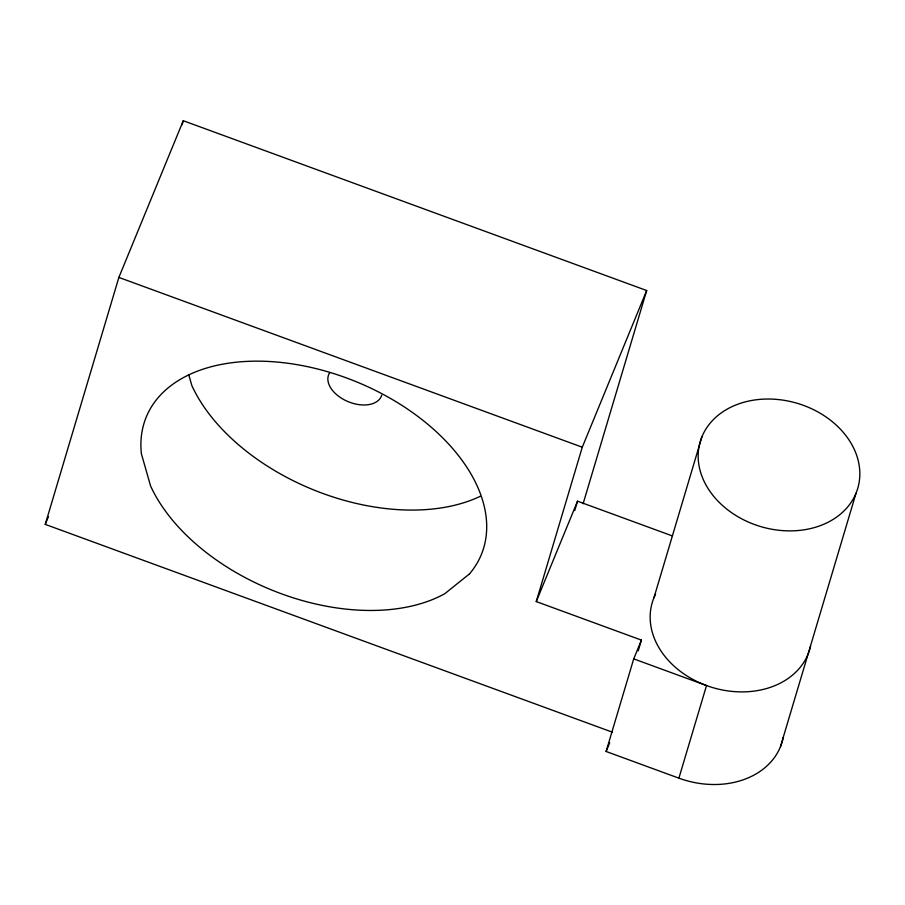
<?xml version="1.0" encoding="UTF-8"?>
<svg xmlns="http://www.w3.org/2000/svg" width="905" height="905" viewBox="0 0 905 905"><rect width="100%" height="100%" fill="white"/><g stroke="black" fill="none" stroke-linecap="round" stroke-linejoin="round"><path stroke-width="1.36" d="M612.493 732.224L45.25 524.38L118.872 277.416L183.274 120.716L646.679 290.528L583.114 503.757M182.063 124.766L183.274 120.716M638.229 650.842L641.43 640.107L536.258 601.576L582.277 447.217L646.679 290.528M574.72 510.567L577.526 501.178L672.438 535.952M783.266 737.405A82.151 64.3 16.6 0 1 678.897 778.164L606.112 751.478L633.715 658.874L641.43 640.107M856.04 493.191A82.151 64.289 16.6 0 1 719.271 502.433A82.151 64.289 16.6 0 1 761.682 399.241A82.151 64.289 16.6 0 1 856.04 493.191L780.427 746.806M653.953 597.741L701.952 436.73M678.897 778.153L706.522 685.56L633.715 658.874M45.25 524.38L48.474 516.54M536.258 601.576L577.526 501.178M606.112 751.478L609.71 742.722M118.872 277.416L582.277 447.217M188.851 375.089L191.826 385.519A181.113 112.401 22.3 0 0 480.216 496.313M810.586 646.17A82.151 64.289 16.6 0 1 709.26 686.51A82.151 64.289 16.6 0 1 655.559 594.212M381.718 395.18A28.462 17.659 22.3 0 1 347.373 401.334A28.462 17.659 22.3 0 1 329.839 372.487M469.491 573.883L444.751 593.725A181.113 112.401 22.3 0 1 150.558 485.917L141.361 453.643A181.113 112.401 22.3 0 1 345.97 377.747A181.113 112.401 22.3 0 1 469.491 573.883"/></g></svg>
